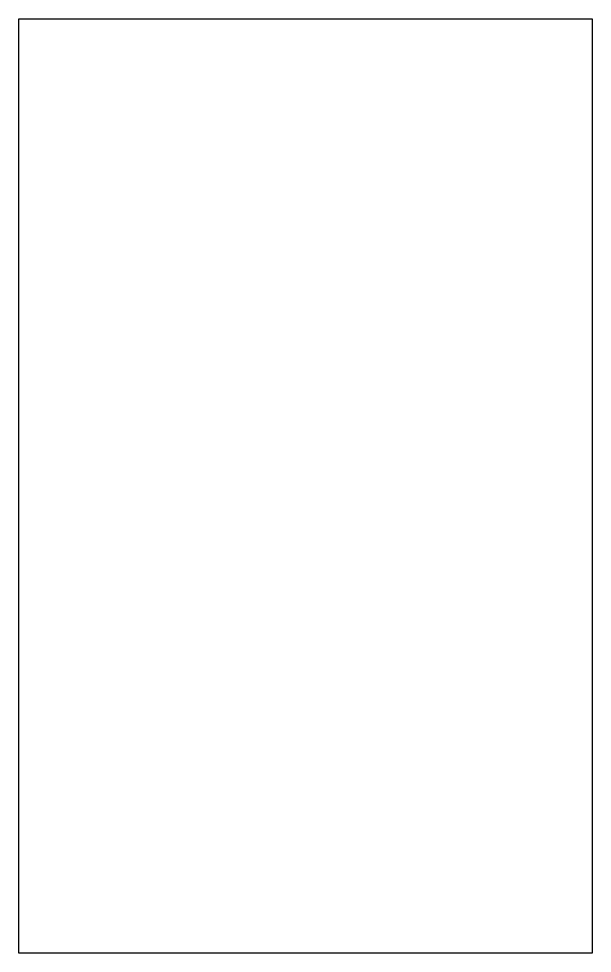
# Model space of a CAD drawing. Header units: millimetres. Extents: x 200 to 550, y -570 to 0.
import ezdxf

# ---------------------------------------------------------------- set-up
doc = ezdxf.new("R2010")
doc.units = ezdxf.units.MM
doc.layers.get('0').update_dxf_attribs({"linetype": 'CONTINUOUS'})

msp = doc.modelspace()

# ---------------------------------------------------------------- linework, layer by layer
msp.add_lwpolyline([(550, -570), (200, -570), (200, 0), (550, 0)], close=True)

doc.saveas('drawing.dxf')
